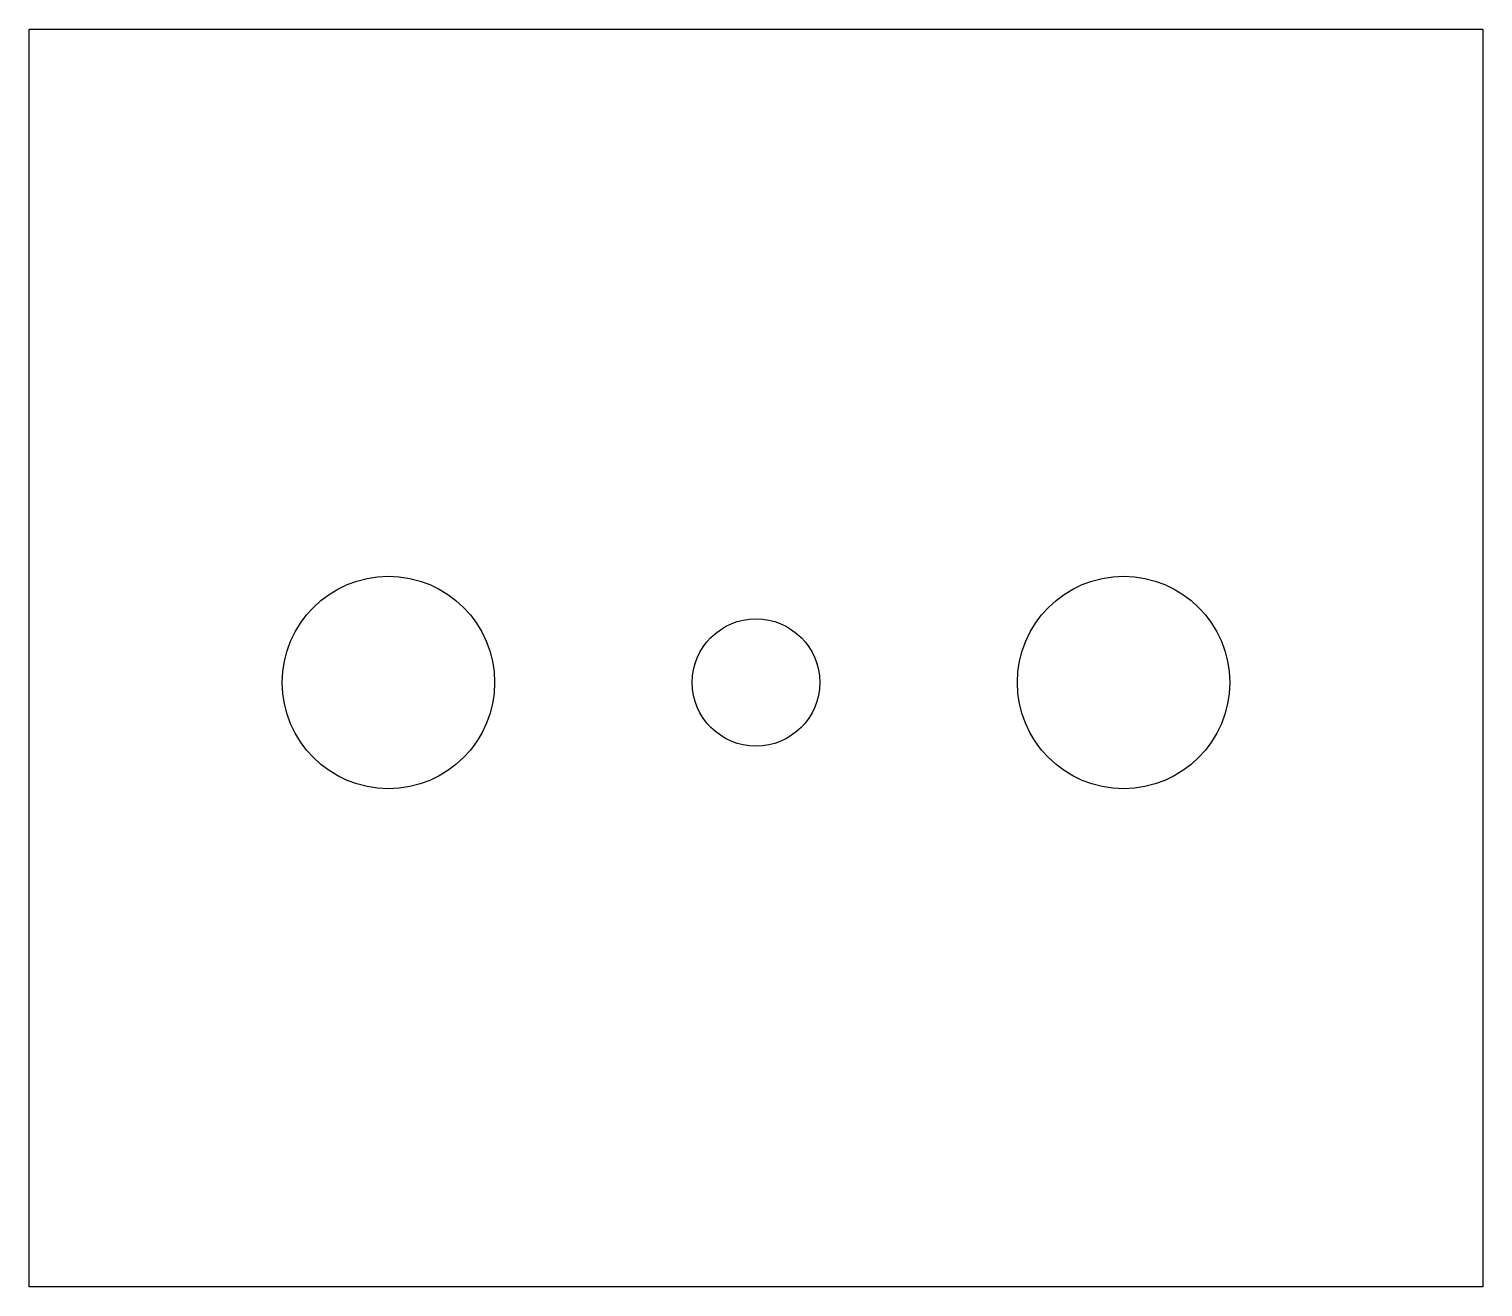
# Model space of a CAD drawing. Header units: millimetres. Extents: x 8 to 97, y 3 to 80.
import ezdxf

# ---------------------------------------------------------------- set-up
doc = ezdxf.new("R2010")
doc.units = ezdxf.units.MM
doc.layers.get('0').update_dxf_attribs({"linetype": 'CONTINUOUS'})

msp = doc.modelspace()

# ---------------------------------------------------------------- linework, layer by layer
msp.add_lwpolyline([(8, 80), (97, 80), (97, 3), (8, 3)], close=True)
for centre, radius in [((30, 40), 6.5), ((75, 40), 6.5), ((52.5, 40), 3.9)]:
    msp.add_circle(centre, radius)

doc.saveas('drawing.dxf')
